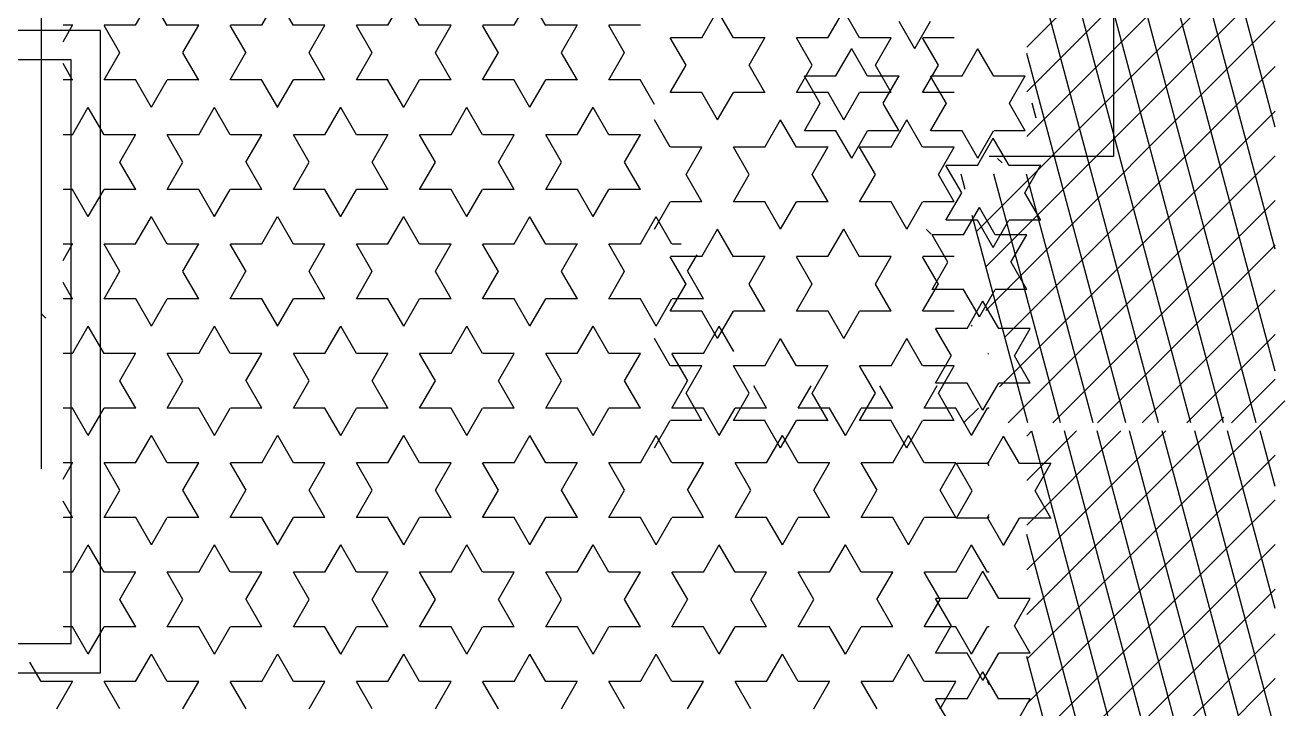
# Model space of a CAD drawing. Header units: millimetres. Extents: x -30782 to 40110, y 35885 to 73818.
# Drawn here: x 32143 to 33184, y 69108 to 69673 of the extents above; entities that cross this region are included whole.
import ezdxf

# ---------------------------------------------------------------- set-up
doc = ezdxf.new("R2010")
doc.units = ezdxf.units.MM

# ---------------------------------------------------------------- blocks, each defined once
blk = doc.blocks.new('A$C1EFC2E70')
for p, q in [((1815.9, 3020.9), (1602.5, 3234.3)), ((1376.3, 3226.3), (826.5, 3079)), ((1577.9, 3226.3), (826.6, 3025)), ((1477.1, 3226.3), (826.6, 3052)), ((1310.2, 3020.9), (1104.8, 3226.3)), ((1347.1, 3020.9), (1141.7, 3226.3)), ((1384, 3020.9), (1178.6, 3226.3)), ((1462.5, 2979.3), (1215.5, 3226.3)), ((1491.6, 2987.1), (1252.4, 3226.3)), ((1527.7, 2987.1), (1288.5, 3226.3)), ((1549.8, 3002.7), (1326.2, 3226.3)), ((1590.9, 2998.4), (1363.1, 3226.3)), ((1620.6, 3005.6), (1400, 3226.3)), ((1620.6, 3042.5), (1436.8, 3226.3)), ((1620.6, 3079.4), (1473.7, 3226.3)), ((1620.6, 3116.3), (1510.6, 3226.3)), ((1620.6, 3153.2), (1547.5, 3226.3)), ((1620.6, 3190.1), (1584.4, 3226.3)), ((1673.2, 3226.3), (1627.1, 3213.9)), ((1774, 3226.3), (1627.2, 3186.9)), ((1874.7, 3226.3), (1627.2, 3159.9)), ((1975.5, 3226.3), (1627.2, 3132.9)), ((2177.1, 3226.3), (1627.3, 3079)), ((2277.9, 3226.3), (1627.3, 3052)), ((2076.3, 3226.3), (1627.3, 3105.9)), ((2378.7, 3226.3), (1627.4, 3025)), ((1852.8, 3020.9), (1647.4, 3226.3)), ((1889.7, 3020.9), (1684.3, 3226.3)), ((1926.6, 3020.9), (1721.2, 3226.3)), ((1963.5, 3020.9), (1758.1, 3226.3)), ((2000.3, 3020.9), (1795, 3226.3)), ((2037.2, 3020.9), (1831.8, 3226.3)), ((1620.6, 3210.7), (912.1, 3020.9)), ((2421.4, 3210.7), (1712.9, 3020.9)), ((1620.6, 3183.7), (1012.9, 3020.9)), ((1779, 3020.9), (1616, 3183.9)), ((2421.4, 3183.7), (1813.7, 3020.9)), ((1620.6, 3156.7), (1113.7, 3020.9)), ((1742.1, 3020.9), (1627.2, 3135.8)), ((1620.6, 3129.7), (1214.5, 3020.9)), ((1620.6, 3102.7), (1315.3, 3020.9)), ((1705.2, 3020.9), (1627.3, 3098.8)), ((678.5, 3092.6), (1400.6, 3092.6)), ((1400.6, 3092.6), (1400.6, 2989.7)), ((1620.6, 3075.7), (1415.2, 3020.6)), ((1668.3, 3020.9), (1627.3, 3061.9)), ((1620.6, 3048.7), (1415.2, 2993.6)), ((1408, 3032.4), (1408, 3006.3)), ((1430.6, 3019.3), (1408, 3032.3)), ((1453.2, 3032.4), (1430.6, 3019.3)), ((1453.2, 3032.4), (1453.2, 3006.3)), ((1654.1, 3041), (1654.1, 3014.9)), ((1676.7, 3027.9), (1654.1, 3040.9)), ((1699.3, 3040.9), (1676.8, 3027.9)), ((1699.3, 3041), (1699.3, 3014.9)), ((1368.9, 3028.7), (1356.4, 3025.4)), ((1620.6, 3021.7), (1449.4, 2975.8)), ((1465.2, 3021), (1465.2, 2994.9)), ((1487.8, 3007.8), (1465.2, 3020.9)), ((1510.5, 3020.9), (1487.9, 3007.9)), ((1510.4, 3021), (1510.4, 2994.9)), ((1542.5, 3023.8), (1542.5, 2997.7)), ((1565.1, 3010.7), (1542.5, 3023.7)), ((1587.7, 3023.8), (1565.1, 3010.7)), ((1587.7, 3023.8), (1587.7, 2997.7)), ((1631.5, 3020.9), (1627.4, 3024.9)), ((1765.7, 3023.8), (1765.7, 2997.7)), ((1788.3, 3010.7), (1765.7, 3023.7)), ((1811, 3023.8), (1788.4, 3010.7)), ((1810.9, 3023.8), (1810.9, 2997.7)), ((1848.7, 3023.8), (1848.7, 2997.7)), ((1871.3, 3010.7), (1848.7, 3023.7)), ((1356.6, 3006.6), (1334, 3019.6)), ((1334.1, 3019.7), (1334.1, 2993.6)), ((1379.3, 3019.6), (1356.7, 3006.6)), ((1379.2, 3019.7), (1379.2, 2993.6)), ((1654.2, 3014.8), (1631.6, 3001.8)), ((1721.9, 3001.8), (1699.3, 3014.8)), ((1408.1, 3006.3), (1385.5, 2993.2)), ((1405.9, 3000.6), (1402.1, 2996.7)), ((1475.7, 2993.2), (1453.2, 3006.2)), ((1654.1, 2988.7), (1631.5, 3001.8)), ((1721.9, 3001.8), (1699.3, 2988.8)), ((1334.1, 2993.6), (1311.5, 2980.5)), ((1401.8, 2980.5), (1379.2, 2993.5)), ((1408, 2980.2), (1385.4, 2993.2)), ((1465.3, 2994.8), (1442.7, 2981.8)), ((1475.8, 2993.2), (1453.2, 2980.2)), ((1533, 2981.8), (1510.4, 2994.8)), ((1542.6, 2997.7), (1520, 2984.6)), ((1610.2, 2984.6), (1587.7, 2997.7)), ((1608.4, 2989.8), (1608.4, 2988.4)), ((1653.6, 2989.8), (1653.6, 2988.4)), ((1656.2, 2989.8), (1653.6, 2988.4)), ((1698.7, 2988.3), (1696.1, 2989.8)), ((1698.8, 2989.8), (1698.8, 2988.4)), ((1765.8, 2997.7), (1743.2, 2984.6)), ((1743.9, 2989.8), (1743.9, 2988.4)), ((1789.1, 2989.8), (1789.1, 2988.4)), ((1833.5, 2984.6), (1810.9, 2997.7)), ((1848.8, 2997.7), (1826.2, 2984.6)), ((1834.3, 2989.8), (1834.3, 2988.4)), ((1836.9, 2989.8), (1834.4, 2988.4)), ((1334, 2967.5), (1311.4, 2980.5)), ((1401.9, 2980.5), (1379.3, 2967.5)), ((1408, 2980.2), (1408, 2954.2)), ((1465.2, 2968.7), (1442.6, 2981.8)), ((1453.2, 2980.2), (1453.2, 2954.2)), ((1533.1, 2981.8), (1510.5, 2968.7)), ((1542.5, 2971.6), (1519.9, 2984.6)), ((1563.8, 2988.7), (1563.2, 2989.2)), ((1610.3, 2984.6), (1587.7, 2971.6)), ((1631, 2975.3), (1608.4, 2988.3)), ((1620.6, 2968.7), (1608.4, 2980.9)), ((1654.1, 2988.8), (1654.1, 2962.7)), ((1699.3, 2988.8), (1699.3, 2962.7)), ((1744, 2988.4), (1721.4, 2975.3)), ((1765.7, 2971.6), (1743.1, 2984.6)), ((1811.7, 2975.3), (1789.1, 2988.3)), ((1833.5, 2984.6), (1811, 2971.6)), ((1848.7, 2971.6), (1826.1, 2984.6)), ((1427.7, 2970), (1415.2, 2966.6)), ((1465.2, 2968.8), (1465.2, 2942.7)), ((1510.4, 2968.8), (1510.4, 2942.7)), ((1540.8, 2974.8), (1539.8, 2975.8)), ((1542.5, 2971.7), (1542.5, 2945.6)), ((1587.7, 2971.7), (1587.7, 2945.6)), ((1631, 2975.3), (1608.5, 2962.3)), ((1676.8, 2975.7), (1654.2, 2962.7)), ((1699.3, 2962.7), (1676.7, 2975.7)), ((1743.9, 2962.3), (1721.3, 2975.3)), ((1765.7, 2971.7), (1765.7, 2945.6)), ((1811.8, 2975.3), (1789.2, 2962.3)), ((1810.9, 2971.7), (1810.9, 2945.6)), ((1848.7, 2971.7), (1848.7, 2945.6)), ((1302.5, 2961), (1302.5, 2934.9)), ((1334.1, 2967.5), (1334.1, 2941.5)), ((1347.7, 2961), (1347.7, 2934.9)), ((1379.2, 2967.5), (1379.2, 2941.5)), ((1392.8, 2961), (1392.8, 2934.9)), ((1415.4, 2947.8), (1392.8, 2960.9)), ((1430.6, 2967.1), (1408.1, 2954.1)), ((1438.1, 2960.9), (1415.5, 2947.9)), ((1453.2, 2954.1), (1430.6, 2967.1)), ((1438, 2961), (1438, 2934.9)), ((1483.2, 2961), (1483.2, 2934.9)), ((1528.4, 2961), (1528.4, 2934.9)), ((1565.1, 2958.6), (1542.6, 2945.5)), ((1587.7, 2945.5), (1565.1, 2958.5)), ((1596.1, 2947.8), (1573.5, 2960.9)), ((1573.6, 2961), (1573.6, 2934.9)), ((1618.8, 2960.9), (1596.2, 2947.9)), ((1608.4, 2962.3), (1608.4, 2936.3)), ((1618.7, 2961), (1618.7, 2934.9)), ((1653.6, 2962.3), (1653.6, 2936.3)), ((1676.1, 2949.2), (1653.6, 2962.3)), ((1698.8, 2962.3), (1676.2, 2949.2)), ((1698.8, 2962.3), (1698.8, 2936.3)), ((1743.9, 2962.3), (1743.9, 2936.3)), ((1788.4, 2958.6), (1765.8, 2945.5)), ((1810.9, 2945.5), (1788.3, 2958.5)), ((1789.1, 2962.3), (1789.1, 2936.3)), ((1834.3, 2962.3), (1834.3, 2936.3)), ((1856.9, 2949.2), (1834.3, 2962.3)), ((1871.4, 2958.6), (1848.8, 2945.5)), ((1325.1, 2947.9), (1302.5, 2934.8)), ((1347.6, 2934.8), (1325.1, 2947.8)), ((1356.7, 2954.4), (1334.1, 2941.4)), ((1379.2, 2941.4), (1356.6, 2954.4)), ((1487.9, 2955.7), (1465.3, 2942.7)), ((1505.9, 2947.9), (1483.3, 2934.8)), ((1510.4, 2942.6), (1487.8, 2955.7)), ((1528.4, 2934.8), (1505.8, 2947.8)), ((1766.6, 2949.2), (1744, 2936.2)), ((1789.1, 2936.2), (1766.5, 2949.2)), ((1311.4, 2928.3), (1288.8, 2941.4)), ((1464.7, 2941.9), (1460.9, 2938)), ((1608.4, 2936.2), (1589.8, 2946.9)), ((1311.5, 2928.4), (1288.9, 2915.3)), ((1392.9, 2934.8), (1370.3, 2921.8)), ((1460.6, 2921.8), (1438, 2934.8)), ((1573.6, 2934.8), (1551, 2921.8)), ((1641.3, 2921.8), (1618.7, 2934.8)), ((1653.6, 2936.2), (1631, 2923.2)), ((1721.3, 2923.1), (1698.7, 2936.2)), ((1834.4, 2936.2), (1811.8, 2923.2)), ((1392.8, 2908.7), (1370.2, 2921.8)), ((1460.7, 2921.8), (1438.1, 2908.7)), ((1573.5, 2908.7), (1551, 2921.8)), ((1641.4, 2921.8), (1618.8, 2908.7)), ((1653.6, 2910.1), (1631, 2923.1)), ((1721.4, 2923.2), (1698.8, 2910.1)), ((1834.3, 2910.1), (1811.7, 2923.1)), ((1302.5, 2908.8), (1302.5, 2882.7)), ((1325.1, 2895.7), (1302.5, 2908.7)), ((1347.7, 2908.7), (1325.1, 2895.7)), ((1356.6, 2902.2), (1334, 2915.3)), ((1334.1, 2915.4), (1334.1, 2889.3)), ((1347.7, 2908.8), (1347.7, 2882.7)), ((1379.3, 2915.3), (1356.7, 2902.3)), ((1379.2, 2915.4), (1379.2, 2889.3)), ((1392.8, 2908.8), (1392.8, 2882.7)), ((1438, 2908.8), (1438, 2882.7)), ((1483.2, 2908.8), (1483.2, 2882.7)), ((1505.8, 2895.7), (1483.2, 2908.7)), ((1528.4, 2908.7), (1505.9, 2895.7)), ((1528.4, 2908.8), (1528.4, 2882.7)), ((1573.6, 2908.8), (1573.6, 2882.7)), ((1608.5, 2910.1), (1589.9, 2899.4)), ((1608.4, 2910.2), (1608.4, 2884.1)), ((1618.7, 2908.8), (1618.7, 2882.7)), ((1653.6, 2910.2), (1653.6, 2884.1)), ((1698.8, 2910.2), (1698.8, 2884.1)), ((1743.9, 2910.2), (1743.9, 2884.1)), ((1766.5, 2897), (1743.9, 2910.1)), ((1789.2, 2910.1), (1766.6, 2897.1)), ((1789.1, 2910.2), (1789.1, 2884.1)), ((1834.3, 2910.2), (1834.3, 2884.1)), ((1415.5, 2895.7), (1392.9, 2882.6)), ((1438, 2882.6), (1415.4, 2895.7)), ((1596.2, 2895.7), (1573.6, 2882.6)), ((1618.7, 2882.6), (1596.1, 2895.7)), ((1676.2, 2897.1), (1653.6, 2884)), ((1698.7, 2884), (1676.1, 2897)), ((1856.9, 2897.1), (1834.4, 2884)), ((1334.1, 2889.2), (1311.5, 2876.2)), ((1401.8, 2876.2), (1379.2, 2889.2)), ((1302.5, 2882.6), (1280, 2869.6)), ((1334, 2863.1), (1311.4, 2876.2)), ((1370.2, 2869.6), (1347.6, 2882.6)), ((1401.9, 2876.2), (1379.3, 2863.1)), ((1483.3, 2882.6), (1460.7, 2869.6)), ((1551, 2869.6), (1528.4, 2882.6)), ((1631, 2871), (1608.4, 2884)), ((1744, 2884), (1721.4, 2871)), ((1811.7, 2871), (1789.1, 2884)), ((1302.5, 2856.5), (1279.9, 2869.6)), ((1370.3, 2869.6), (1347.7, 2856.6)), ((1483.2, 2856.5), (1460.6, 2869.6)), ((1551, 2869.6), (1528.4, 2856.6)), ((1631, 2871), (1608.5, 2857.9)), ((1743.9, 2857.9), (1721.3, 2871)), ((1811.8, 2871), (1789.2, 2857.9)), ((1302.5, 2856.6), (1302.5, 2830.5)), ((1334.1, 2863.2), (1334.1, 2837.1)), ((1347.7, 2856.6), (1347.7, 2830.5)), ((1379.2, 2863.2), (1379.2, 2837.1)), ((1392.8, 2856.6), (1392.8, 2830.5)), ((1415.4, 2843.5), (1392.8, 2856.5)), ((1438.1, 2856.6), (1415.5, 2843.5)), ((1438, 2856.6), (1438, 2830.5)), ((1483.2, 2856.6), (1483.2, 2830.5)), ((1528.4, 2856.6), (1528.4, 2830.5)), ((1596.1, 2843.5), (1573.5, 2856.5)), ((1573.6, 2856.6), (1573.6, 2830.5)), ((1618.8, 2856.6), (1596.2, 2843.5)), ((1608.4, 2858), (1608.4, 2831.9)), ((1618.7, 2856.6), (1618.7, 2830.5)), ((1653.6, 2858), (1653.6, 2831.9)), ((1676.1, 2844.9), (1653.6, 2857.9)), ((1698.8, 2857.9), (1676.2, 2844.9)), ((1698.8, 2858), (1698.8, 2831.9)), ((1743.9, 2858), (1743.9, 2831.9)), ((1789.1, 2858), (1789.1, 2831.9)), ((1834.3, 2858), (1834.3, 2831.9)), ((1856.9, 2844.9), (1834.3, 2857.9)), ((1325.1, 2843.5), (1302.5, 2830.5)), ((1347.6, 2830.5), (1325.1, 2843.5)), ((1356.7, 2850.1), (1334.1, 2837.1)), ((1379.2, 2837), (1356.6, 2850.1)), ((1505.9, 2843.5), (1483.3, 2830.5)), ((1528.4, 2830.5), (1505.8, 2843.5)), ((1766.6, 2844.9), (1744, 2831.9)), ((1789.1, 2831.8), (1766.5, 2844.9)), ((1608.4, 2831.8), (1589.9, 2842.5)), ((1392.9, 2830.5), (1370.3, 2817.4)), ((1460.6, 2817.4), (1438, 2830.5)), ((1573.6, 2830.5), (1551, 2817.4)), ((1641.3, 2817.4), (1618.7, 2830.5)), ((1653.6, 2831.9), (1631, 2818.8)), ((1721.3, 2818.8), (1698.7, 2831.8)), ((1834.4, 2831.9), (1811.8, 2818.8)), ((1392.8, 2804.4), (1370.2, 2817.4)), ((1460.7, 2817.4), (1438.1, 2804.4)), ((1573.5, 2804.4), (1551, 2817.4)), ((1641.4, 2817.4), (1618.8, 2804.4)), ((1653.6, 2805.7), (1631, 2818.8)), ((1721.4, 2818.8), (1698.8, 2805.8)), ((1834.3, 2805.7), (1811.7, 2818.8)), ((1302.5, 2804.5), (1302.5, 2778.4)), ((1325.1, 2791.3), (1302.5, 2804.4)), ((1347.7, 2804.4), (1325.1, 2791.3)), ((1347.7, 2804.5), (1347.7, 2778.4)), ((1392.8, 2804.5), (1392.8, 2778.4)), ((1438, 2804.5), (1438, 2778.4)), ((1483.2, 2804.5), (1483.2, 2778.4)), ((1505.8, 2791.3), (1483.2, 2804.4)), ((1528.4, 2804.4), (1505.9, 2791.3)), ((1528.4, 2804.5), (1528.4, 2778.4)), ((1573.6, 2804.5), (1573.6, 2778.4)), ((1608.5, 2805.8), (1590, 2795.1)), ((1608.4, 2805.8), (1608.4, 2779.7)), ((1618.7, 2804.5), (1618.7, 2778.4)), ((1653.6, 2805.8), (1653.6, 2779.7)), ((1698.8, 2805.8), (1698.8, 2779.7)), ((1743.9, 2805.8), (1743.9, 2779.7)), ((1766.5, 2792.7), (1743.9, 2805.7)), ((1789.2, 2805.8), (1766.6, 2792.7)), ((1789.1, 2805.8), (1789.1, 2779.7)), ((1834.3, 2805.8), (1834.3, 2779.7)), ((1415.5, 2791.3), (1392.9, 2778.3)), ((1596.2, 2791.3), (1573.6, 2778.3)), ((1676.2, 2792.7), (1653.6, 2779.7)), ((1698.7, 2779.7), (1676.1, 2792.7)), ((1856.9, 2792.7), (1834.4, 2779.7)), ((1438, 2778.3), (1415.4, 2791.3)), ((1618.7, 2778.3), (1596.1, 2791.3)), ((1302.5, 2778.3), (1280, 2765.3)), ((1370.2, 2765.2), (1347.6, 2778.3)), ((1483.3, 2778.3), (1460.7, 2765.3)), ((1551, 2765.2), (1528.4, 2778.3)), ((1561.6, 2778.7), (1540.7, 2766.6)), ((1631, 2766.6), (1608.4, 2779.7)), ((1744, 2779.7), (1721.4, 2766.6)), ((1811.7, 2766.6), (1789.1, 2779.7)), ((1302.5, 2752.2), (1279.9, 2765.2)), ((1370.3, 2765.3), (1347.7, 2752.2)), ((1483.2, 2752.2), (1460.6, 2765.2)), ((1551, 2765.3), (1528.4, 2752.2)), ((1563.2, 2753.6), (1540.6, 2766.6)), ((1631, 2766.6), (1608.5, 2753.6)), ((1743.9, 2753.6), (1721.3, 2766.6)), ((1811.8, 2766.6), (1789.2, 2753.6)), ((1302.5, 2752.3), (1302.5, 2726.2)), ((1347.7, 2752.3), (1347.7, 2726.2)), ((1392.8, 2752.3), (1392.8, 2726.2)), ((1415.4, 2739.2), (1392.8, 2752.2)), ((1438.1, 2752.2), (1415.5, 2739.2)), ((1438, 2752.3), (1438, 2726.2)), ((1483.2, 2752.3), (1483.2, 2726.2)), ((1518.1, 2753.6), (1495.5, 2740.6)), ((1518, 2753.7), (1518, 2727.6)), ((1528.4, 2752.3), (1528.4, 2726.2)), ((1563.2, 2753.7), (1563.2, 2727.6)), ((1596.1, 2739.2), (1573.5, 2752.2)), ((1573.6, 2752.3), (1573.6, 2726.2)), ((1618.8, 2752.2), (1596.2, 2739.2)), ((1608.4, 2753.7), (1608.4, 2727.6)), ((1618.7, 2752.3), (1618.7, 2726.2)), ((1653.6, 2753.7), (1653.6, 2727.6)), ((1676.1, 2740.5), (1653.6, 2753.6)), ((1698.8, 2753.6), (1676.2, 2740.6)), ((1698.8, 2753.7), (1698.8, 2727.6)), ((1743.9, 2753.7), (1743.9, 2727.6)), ((1789.1, 2753.7), (1789.1, 2727.6)), ((1834.3, 2753.7), (1834.3, 2727.6)), ((1856.9, 2740.5), (1834.3, 2753.6)), ((1495.4, 2740.5), (1481.8, 2748.4)), ((1585.9, 2740.6), (1563.3, 2727.5)), ((1608.4, 2727.5), (1585.8, 2740.5)), ((1766.6, 2740.6), (1744, 2727.5)), ((1789.1, 2727.5), (1766.5, 2740.5)), ((1325.1, 2739.2), (1302.5, 2726.1)), ((1347.6, 2726.1), (1325.1, 2739.2)), ((1472.9, 2735.1), (1472.9, 2727.6)), ((1505.9, 2739.2), (1483.3, 2726.1)), ((1528.4, 2726.1), (1505.8, 2739.2)), ((1392.9, 2726.1), (1370.3, 2713.1)), ((1460.6, 2713.1), (1438, 2726.1)), ((1472.9, 2727.5), (1450.3, 2714.5)), ((1540.6, 2714.4), (1518, 2727.5)), ((1573.6, 2726.1), (1551, 2713.1)), ((1641.3, 2713.1), (1618.7, 2726.1)), ((1653.6, 2727.5), (1631, 2714.5)), ((1721.3, 2714.4), (1698.7, 2727.5)), ((1834.4, 2727.5), (1811.8, 2714.5)), ((1357.6, 2713.1), (1337.4, 2701.4)), ((1472.8, 2701.4), (1450.2, 2714.4)), ((1540.7, 2714.5), (1518.1, 2701.4)), ((1653.6, 2701.4), (1631, 2714.4)), ((1721.4, 2714.5), (1698.8, 2701.4)), ((1834.3, 2701.4), (1811.7, 2714.4)), ((1292.1, 2701.5), (1292.1, 2675.4)), ((1337.3, 2701.5), (1337.3, 2675.4)), ((1382.5, 2701.5), (1382.5, 2675.4)), ((1405.1, 2688.4), (1382.5, 2701.4)), ((1427.7, 2701.4), (1405.1, 2688.4)), ((1427.7, 2701.5), (1427.7, 2675.4)), ((1472.9, 2701.5), (1472.9, 2675.4)), ((1518, 2701.5), (1518, 2675.4)), ((1563.2, 2701.5), (1563.2, 2675.4)), ((1585.8, 2688.4), (1563.2, 2701.4)), ((1608.5, 2701.4), (1585.9, 2688.4)), ((1608.4, 2701.5), (1608.4, 2675.4)), ((1653.6, 2701.5), (1653.6, 2675.4)), ((1698.8, 2701.5), (1698.8, 2675.4)), ((1743.9, 2701.5), (1743.9, 2675.4)), ((1766.5, 2688.4), (1743.9, 2701.4)), ((1789.2, 2701.4), (1766.6, 2688.4)), ((1789.1, 2701.5), (1789.1, 2675.4)), ((1834.3, 2701.5), (1834.3, 2675.4)), ((1314.8, 2688.4), (1292.2, 2675.3)), ((1337.3, 2675.3), (1314.7, 2688.4)), ((1495.5, 2688.4), (1472.9, 2675.3)), ((1518, 2675.3), (1495.4, 2688.4)), ((1676.2, 2688.4), (1653.6, 2675.3)), ((1698.7, 2675.3), (1676.1, 2688.4)), ((1856.9, 2688.4), (1834.4, 2675.3)), ((1382.6, 2675.3), (1360, 2662.3)), ((1450.2, 2662.3), (1427.7, 2675.3)), ((1563.3, 2675.3), (1540.7, 2662.3)), ((1631, 2662.3), (1608.4, 2675.3)), ((1744, 2675.3), (1721.4, 2662.3)), ((1811.7, 2662.3), (1789.1, 2675.3)), ((1382.5, 2649.2), (1359.9, 2662.3)), ((1450.3, 2662.3), (1427.7, 2649.3)), ((1563.2, 2649.2), (1540.6, 2662.3)), ((1631, 2662.3), (1608.5, 2649.3)), ((1743.9, 2649.2), (1721.3, 2662.3)), ((1811.8, 2662.3), (1789.2, 2649.3)), ((1292.1, 2649.3), (1292.1, 2623.2)), ((1314.7, 2636.2), (1292.1, 2649.2)), ((1337.4, 2649.3), (1314.8, 2636.2)), ((1337.3, 2649.3), (1337.3, 2623.2)), ((1382.5, 2649.3), (1382.5, 2623.2)), ((1427.7, 2649.3), (1427.7, 2623.2)), ((1495.4, 2636.2), (1472.8, 2649.2)), ((1472.9, 2649.3), (1472.9, 2623.2)), ((1518.1, 2649.3), (1495.5, 2636.2)), ((1518, 2649.3), (1518, 2623.2)), ((1563.2, 2649.3), (1563.2, 2623.2)), ((1608.4, 2649.3), (1608.4, 2623.2)), ((1653.6, 2649.3), (1653.6, 2623.2)), ((1676.1, 2636.2), (1653.6, 2649.2)), ((1698.8, 2649.3), (1676.2, 2636.2)), ((1698.8, 2649.3), (1698.8, 2623.2)), ((1743.9, 2649.3), (1743.9, 2623.2)), ((1789.1, 2649.3), (1789.1, 2623.2)), ((1834.3, 2649.3), (1834.3, 2623.2)), ((1856.9, 2636.2), (1834.3, 2649.2)), ((1405.1, 2636.2), (1382.6, 2623.2)), ((1427.7, 2623.2), (1405.1, 2636.2)), ((1585.9, 2636.2), (1563.3, 2623.2)), ((1608.4, 2623.2), (1585.8, 2636.2)), ((1766.6, 2636.2), (1744, 2623.2)), ((1789.1, 2623.2), (1766.5, 2636.2)), ((1292.2, 2623.2), (1269.6, 2610.1)), ((1359.9, 2610.1), (1337.3, 2623.2)), ((1472.9, 2623.2), (1450.3, 2610.1)), ((1540.6, 2610.1), (1518, 2623.2)), ((1653.6, 2623.2), (1631, 2610.1)), ((1721.3, 2610.1), (1698.7, 2623.2)), ((1834.4, 2623.2), (1811.8, 2610.1)), ((1292.1, 2597.1), (1269.5, 2610.1)), ((1360, 2610.1), (1337.4, 2597.1)), ((1472.8, 2597.1), (1450.2, 2610.1)), ((1540.7, 2610.1), (1518.1, 2597.1)), ((1653.6, 2597.1), (1631, 2610.1)), ((1721.4, 2610.1), (1698.8, 2597.1)), ((1834.3, 2597.1), (1811.7, 2610.1)), ((1292.1, 2597.1), (1292.1, 2571.1)), ((1337.3, 2597.1), (1337.3, 2571.1)), ((1382.5, 2597.1), (1382.5, 2571.1)), ((1405.1, 2584), (1382.5, 2597.1)), ((1427.7, 2597.1), (1405.1, 2584)), ((1427.7, 2597.1), (1427.7, 2571.1)), ((1472.9, 2597.1), (1472.9, 2571.1)), ((1518, 2597.1), (1518, 2571.1)), ((1563.2, 2597.1), (1563.2, 2571.1)), ((1585.8, 2584), (1563.2, 2597.1)), ((1608.5, 2597.1), (1585.9, 2584)), ((1608.4, 2597.1), (1608.4, 2571.1)), ((1653.6, 2597.1), (1653.6, 2571.1)), ((1698.8, 2597.1), (1698.8, 2571.1)), ((1743.9, 2597.1), (1743.9, 2571.1)), ((1766.5, 2584), (1743.9, 2597.1)), ((1789.2, 2597.1), (1766.6, 2584)), ((1789.1, 2597.1), (1789.1, 2571.1)), ((1834.3, 2597.1), (1834.3, 2571.1)), ((1314.8, 2584), (1292.2, 2571)), ((1337.3, 2571), (1314.7, 2584)), ((1495.5, 2584), (1472.9, 2571)), ((1518, 2571), (1495.4, 2584)), ((1676.2, 2584), (1653.6, 2571)), ((1698.7, 2571), (1676.1, 2584)), ((1856.9, 2584), (1834.4, 2571)), ((1382.6, 2571), (1360, 2558)), ((1450.2, 2557.9), (1427.7, 2571)), ((1563.3, 2571), (1540.7, 2558)), ((1631, 2557.9), (1608.4, 2571)), ((1744, 2571), (1721.4, 2558)), ((1811.7, 2557.9), (1789.1, 2571)), ((1382.5, 2544.9), (1359.9, 2557.9)), ((1450.3, 2558), (1427.7, 2544.9)), ((1563.2, 2544.9), (1540.6, 2557.9)), ((1631, 2558), (1608.5, 2544.9)), ((1743.9, 2544.9), (1721.3, 2557.9)), ((1811.8, 2558), (1789.2, 2544.9)), ((1292.1, 2545), (1292.1, 2518.9)), ((1314.7, 2531.9), (1292.1, 2544.9)), ((1337.4, 2544.9), (1314.8, 2531.9)), ((1337.3, 2545), (1337.3, 2518.9)), ((1382.5, 2545), (1382.5, 2518.9)), ((1427.7, 2545), (1427.7, 2518.9)), ((1495.4, 2531.9), (1472.8, 2544.9)), ((1472.9, 2545), (1472.9, 2518.9)), ((1518.1, 2544.9), (1495.5, 2531.9)), ((1518, 2545), (1518, 2518.9)), ((1563.2, 2545), (1563.2, 2518.9)), ((1608.4, 2545), (1608.4, 2518.9)), ((1653.6, 2545), (1653.6, 2518.9)), ((1676.1, 2531.9), (1653.6, 2544.9)), ((1698.8, 2544.9), (1676.2, 2531.9)), ((1698.8, 2545), (1698.8, 2518.9)), ((1743.9, 2545), (1743.9, 2518.9)), ((1789.1, 2545), (1789.1, 2518.9)), ((1834.3, 2545), (1834.3, 2518.9)), ((1856.9, 2531.9), (1834.3, 2544.9)), ((1405.1, 2531.9), (1382.6, 2518.8)), ((1427.7, 2518.8), (1405.1, 2531.9)), ((1585.9, 2531.9), (1563.3, 2518.8)), ((1608.4, 2518.8), (1585.8, 2531.9)), ((1766.6, 2531.9), (1744, 2518.8)), ((1789.1, 2518.8), (1766.5, 2531.9)), ((1292.2, 2518.8), (1269.6, 2505.8)), ((1359.9, 2505.8), (1337.3, 2518.8)), ((1472.9, 2518.8), (1450.3, 2505.8)), ((1540.6, 2505.8), (1518, 2518.8)), ((1653.6, 2518.8), (1631, 2505.8)), ((1721.3, 2505.8), (1698.7, 2518.8)), ((1834.4, 2518.8), (1811.8, 2505.8)), ((1292.1, 2492.7), (1269.5, 2505.8)), ((1360, 2505.8), (1337.4, 2492.7)), ((1472.8, 2492.7), (1450.2, 2505.8)), ((1540.7, 2505.8), (1518.1, 2492.7)), ((1653.6, 2492.7), (1631, 2505.8)), ((1721.4, 2505.8), (1698.8, 2492.7)), ((1834.3, 2492.7), (1811.7, 2505.8)), ((1292.1, 2492.8), (1292.1, 2466.7)), ((1337.3, 2492.8), (1337.3, 2466.7)), ((1382.5, 2492.8), (1382.5, 2466.7)), ((1405.1, 2479.7), (1382.5, 2492.7)), ((1427.7, 2492.7), (1405.1, 2479.7)), ((1427.7, 2492.8), (1427.7, 2466.7)), ((1472.9, 2492.8), (1472.9, 2466.7)), ((1518, 2492.8), (1518, 2466.7)), ((1563.2, 2492.8), (1563.2, 2466.7)), ((1585.8, 2479.7), (1563.2, 2492.7)), ((1608.5, 2492.7), (1585.9, 2479.7)), ((1608.4, 2492.8), (1608.4, 2466.7)), ((1653.6, 2492.8), (1653.6, 2466.7)), ((1698.8, 2492.8), (1698.8, 2466.7)), ((1743.9, 2492.8), (1743.9, 2466.7)), ((1766.5, 2479.7), (1743.9, 2492.7)), ((1789.2, 2492.7), (1766.6, 2479.7)), ((1789.1, 2492.8), (1789.1, 2466.7)), ((1834.3, 2492.8), (1834.3, 2466.7)), ((1314.8, 2479.7), (1292.2, 2466.7)), ((1337.3, 2466.6), (1314.7, 2479.7)), ((1495.5, 2479.7), (1472.9, 2466.7)), ((1518, 2466.6), (1495.4, 2479.7)), ((1676.2, 2479.7), (1653.6, 2466.7)), ((1698.7, 2466.6), (1676.1, 2479.7)), ((1856.9, 2479.7), (1834.4, 2466.7)), ((1382.6, 2466.7), (1360, 2453.6)), ((1450.2, 2453.6), (1427.7, 2466.6)), ((1563.3, 2466.7), (1540.7, 2453.6)), ((1631, 2453.6), (1608.4, 2466.6)), ((1744, 2466.7), (1721.4, 2453.6)), ((1811.7, 2453.6), (1789.1, 2466.6)), ((1382.5, 2440.6), (1359.9, 2453.6)), ((1450.3, 2453.6), (1427.7, 2440.6)), ((1563.2, 2440.6), (1540.6, 2453.6)), ((1631, 2453.6), (1608.5, 2440.6)), ((1743.9, 2440.6), (1721.3, 2453.6)), ((1811.8, 2453.6), (1789.2, 2440.6)), ((1292.1, 2440.6), (1292.1, 2414.6)), ((1314.7, 2427.5), (1292.1, 2440.6)), ((1337.4, 2440.6), (1314.8, 2427.5)), ((1337.3, 2440.6), (1337.3, 2414.6)), ((1382.5, 2440.6), (1382.5, 2414.6)), ((1427.7, 2440.6), (1427.7, 2414.6)), ((1495.4, 2427.5), (1472.8, 2440.6)), ((1472.9, 2440.6), (1472.9, 2414.6)), ((1518.1, 2440.6), (1495.5, 2427.5)), ((1518, 2440.6), (1518, 2414.6)), ((1563.2, 2440.6), (1563.2, 2414.6)), ((1608.4, 2440.6), (1608.4, 2414.6)), ((1653.6, 2440.6), (1653.6, 2414.6)), ((1676.1, 2427.5), (1653.6, 2440.6)), ((1698.8, 2440.6), (1676.2, 2427.5)), ((1698.8, 2440.6), (1698.8, 2414.6)), ((1743.9, 2440.6), (1743.9, 2414.6)), ((1789.1, 2440.6), (1789.1, 2414.6)), ((1834.3, 2440.6), (1834.3, 2414.6)), ((1856.9, 2427.5), (1834.3, 2440.6)), ((1405.1, 2427.5), (1382.6, 2414.5)), ((1427.7, 2414.5), (1405.1, 2427.5)), ((1585.9, 2427.5), (1563.3, 2414.5)), ((1608.4, 2414.5), (1585.8, 2427.5)), ((1766.6, 2427.5), (1744, 2414.5)), ((1789.1, 2414.5), (1766.5, 2427.5)), ((1292.2, 2414.5), (1269.6, 2401.5)), ((1359.9, 2401.4), (1337.3, 2414.5)), ((1472.9, 2414.5), (1450.3, 2401.5)), ((1540.6, 2401.4), (1518, 2414.5)), ((1653.6, 2414.5), (1631, 2401.5)), ((1721.3, 2401.4), (1698.7, 2414.5)), ((1834.4, 2414.5), (1811.8, 2401.5)), ((1292.1, 2388.4), (1269.5, 2401.4)), ((1360, 2401.5), (1337.4, 2388.4)), ((1472.8, 2388.4), (1450.2, 2401.4)), ((1540.7, 2401.5), (1518.1, 2388.4)), ((1653.6, 2388.4), (1631, 2401.4)), ((1721.4, 2401.5), (1698.8, 2388.4)), ((1834.3, 2388.4), (1811.7, 2401.4)), ((1292.1, 2388.5), (1292.1, 2362.4)), ((1337.3, 2388.5), (1337.3, 2362.4)), ((1382.5, 2388.5), (1382.5, 2362.4)), ((1405.1, 2375.3), (1382.5, 2388.4)), ((1427.7, 2388.4), (1405.1, 2375.4)), ((1427.7, 2388.5), (1427.7, 2362.4)), ((1472.9, 2388.5), (1472.9, 2362.4)), ((1518, 2388.5), (1518, 2362.4)), ((1563.2, 2388.5), (1563.2, 2362.4)), ((1585.8, 2375.3), (1563.2, 2388.4)), ((1608.5, 2388.4), (1585.9, 2375.4)), ((1608.4, 2388.5), (1608.4, 2362.4)), ((1653.6, 2388.5), (1653.6, 2362.4)), ((1698.8, 2388.5), (1698.8, 2362.4)), ((1743.9, 2388.5), (1743.9, 2362.4)), ((1766.5, 2375.3), (1743.9, 2388.4)), ((1789.2, 2388.4), (1766.6, 2375.4)), ((1789.1, 2388.5), (1789.1, 2362.4)), ((1834.3, 2388.5), (1834.3, 2362.4)), ((1314.8, 2375.4), (1292.2, 2362.3)), ((1337.3, 2362.3), (1314.7, 2375.3)), ((1495.5, 2375.4), (1472.9, 2362.3)), ((1518, 2362.3), (1495.4, 2375.3)), ((1676.2, 2375.4), (1653.6, 2362.3)), ((1698.7, 2362.3), (1676.1, 2375.3)), ((1856.9, 2375.4), (1834.4, 2362.3)), ((1382.6, 2362.3), (1360, 2349.3)), ((1450.2, 2349.3), (1427.7, 2362.3)), ((1563.3, 2362.3), (1540.7, 2349.3)), ((1631, 2349.3), (1608.4, 2362.3)), ((1744, 2362.3), (1721.4, 2349.3)), ((1811.7, 2349.3), (1789.1, 2362.3)), ((1382.5, 2336.2), (1359.9, 2349.3)), ((1450.3, 2349.3), (1427.7, 2336.2)), ((1563.2, 2336.2), (1540.6, 2349.3)), ((1631, 2349.3), (1608.5, 2336.2)), ((1743.9, 2336.2), (1721.3, 2349.3)), ((1811.8, 2349.3), (1789.2, 2336.2)), ((1292.1, 2336.3), (1292.1, 2310.2)), ((1314.7, 2323.2), (1292.1, 2336.2)), ((1337.4, 2336.2), (1314.8, 2323.2)), ((1337.3, 2336.3), (1337.3, 2310.2)), ((1382.5, 2336.3), (1382.5, 2310.2)), ((1427.7, 2336.3), (1427.7, 2310.2)), ((1495.4, 2323.2), (1472.8, 2336.2)), ((1472.9, 2336.3), (1472.9, 2310.2)), ((1518.1, 2336.2), (1495.5, 2323.2)), ((1518, 2336.3), (1518, 2310.2)), ((1563.2, 2336.3), (1563.2, 2310.2)), ((1608.4, 2336.3), (1608.4, 2310.2)), ((1653.6, 2336.3), (1653.6, 2310.2)), ((1676.1, 2323.2), (1653.6, 2336.2)), ((1698.8, 2336.2), (1676.2, 2323.2)), ((1698.8, 2336.3), (1698.8, 2310.2)), ((1743.9, 2336.3), (1743.9, 2310.2)), ((1789.1, 2336.3), (1789.1, 2310.2)), ((1834.3, 2336.3), (1834.3, 2310.2)), ((1856.9, 2323.2), (1834.3, 2336.2)), ((1405.1, 2323.2), (1382.6, 2310.2)), ((1427.7, 2310.1), (1405.1, 2323.2)), ((1585.9, 2323.2), (1563.3, 2310.2)), ((1608.4, 2310.1), (1585.8, 2323.2)), ((1766.6, 2323.2), (1744, 2310.2)), ((1789.1, 2310.1), (1766.5, 2323.2)), ((1292.2, 2310.2), (1269.6, 2297.1)), ((1359.9, 2297.1), (1337.3, 2310.1)), ((1472.9, 2310.2), (1450.3, 2297.1)), ((1540.6, 2297.1), (1518, 2310.1)), ((1653.6, 2310.2), (1631, 2297.1)), ((1721.3, 2297.1), (1698.7, 2310.1)), ((1834.4, 2310.2), (1811.8, 2297.1)), ((1292.1, 2284), (1269.5, 2297.1)), ((1360, 2297.1), (1337.4, 2284.1)), ((1472.8, 2284), (1450.2, 2297.1)), ((1540.7, 2297.1), (1518.1, 2284.1)), ((1653.6, 2284), (1631, 2297.1)), ((1721.4, 2297.1), (1698.8, 2284.1)), ((1834.3, 2284), (1811.7, 2297.1)), ((1292.1, 2284.1), (1292.1, 2258)), ((1337.3, 2284.1), (1337.3, 2258)), ((1382.5, 2284.1), (1382.5, 2258)), ((1405.1, 2271), (1382.5, 2284)), ((1427.7, 2284.1), (1405.1, 2271)), ((1427.7, 2284.1), (1427.7, 2258)), ((1472.9, 2284.1), (1472.9, 2258)), ((1518, 2284.1), (1518, 2258)), ((1563.2, 2284.1), (1563.2, 2258)), ((1585.8, 2271), (1563.2, 2284)), ((1608.5, 2284.1), (1585.9, 2271)), ((1608.4, 2284.1), (1608.4, 2258)), ((1653.6, 2284.1), (1653.6, 2258)), ((1698.8, 2284.1), (1698.8, 2258)), ((1743.9, 2284.1), (1743.9, 2258)), ((1766.5, 2271), (1743.9, 2284)), ((1789.2, 2284.1), (1766.6, 2271)), ((1789.1, 2284.1), (1789.1, 2258)), ((1834.3, 2284.1), (1834.3, 2258)), ((1314.8, 2271), (1292.2, 2258)), ((1337.3, 2258), (1314.7, 2271)), ((1495.5, 2271), (1472.9, 2258)), ((1518, 2258), (1495.4, 2271)), ((1676.2, 2271), (1653.6, 2258)), ((1698.7, 2258), (1676.1, 2271)), ((1856.9, 2271), (1834.4, 2258)), ((1827.2, 2255.1), (1296.3, 2255.1)), ((1296.3, 2255.1), (1296.3, 1227.5)), ((1382.6, 2258), (1360, 2244.9)), ((1450.2, 2244.9), (1427.7, 2258)), ((1563.3, 2258), (1540.7, 2244.9)), ((1631, 2244.9), (1608.4, 2258)), ((1744, 2258), (1721.4, 2244.9)), ((1811.7, 2244.9), (1789.1, 2258)), ((1827.2, 1227.5), (1827.2, 2255.1)), ((1382.5, 2231.9), (1359.9, 2244.9)), ((1450.3, 2244.9), (1427.7, 2231.9)), ((1563.2, 2231.9), (1540.6, 2244.9)), ((1631, 2244.9), (1608.5, 2231.9)), ((1743.9, 2231.9), (1721.3, 2244.9)), ((1811.8, 2244.9), (1789.2, 2231.9)), ((1292.1, 2232), (1292.1, 2224)), ((1305.7, 2224), (1292.1, 2231.9)), ((1802.8, 2230.7), (1320.7, 2230.7)), ((1320.7, 2230.7), (1320.7, 1251.9)), ((1337.4, 2231.9), (1323.7, 2224)), ((1337.3, 2232), (1337.3, 2224)), ((1382.5, 2232), (1382.5, 2224)), ((1427.7, 2232), (1427.7, 2224)), ((1486.4, 2224), (1472.8, 2231.9)), ((1472.9, 2232), (1472.9, 2224)), ((1518.1, 2231.9), (1504.5, 2224)), ((1518, 2232), (1518, 2224)), ((1563.2, 2232), (1563.2, 2224)), ((1608.4, 2232), (1608.4, 2224)), ((1653.6, 2232), (1653.6, 2224)), ((1667.1, 2224), (1653.6, 2231.9)), ((1698.8, 2231.9), (1685.2, 2224)), ((1698.8, 2232), (1698.8, 2224)), ((1743.9, 2232), (1743.9, 2224)), ((1789.1, 2232), (1789.1, 2224)), ((1802.8, 1251.9), (1802.8, 2230.7)), ((1834.3, 2232), (1834.3, 2205.9)), ((1856.9, 2218.8), (1834.3, 2231.9)), ((1534.2, 2209.7), (1530.6, 2206.2)), ((1658.5, 2206.2), (1175.9, 2206.2)), ((1834.4, 2205.8), (1818.4, 2196.6))]:
    blk.add_line(p, q)

msp = doc.modelspace()

# ---------------------------------------------------------------- block references
at = {"rotation": 270}
msp.add_blockref('A$C1EFC2E70', (29950.2, 70964.7), dxfattribs=at)

doc.saveas('drawing.dxf')
